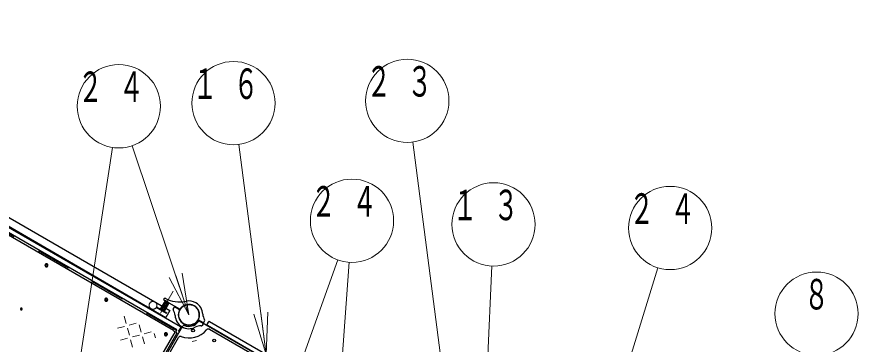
# Model space of a CAD drawing. Units: millimetres on the paper, scale 1:60. Extents: x -385 to 0, y -594 to 267.
# Drawn here: x -297.4 to -236.8, y 181.8 to 205.4 of the extents above; entities that cross this region are included whole.
import ezdxf
from ezdxf.enums import TextEntityAlignment as Align

# ---------------------------------------------------------------- set-up
doc = ezdxf.new("R2010")
doc.units = ezdxf.units.MM
for name, pattern in [('USER1', [4.5, 2.5, -2]), ('USER2', [6, 3, -1, 1, -1]), ('USER3', [8, 3, -1, 1, -1, 1, -1])]:
    doc.linetypes.add(name, pattern=pattern)
doc.layers.add('1_60', color=7, linetype='Continuous', lineweight=25)
doc.styles.add('ＭＳ ゴシック', font='')
doc.styles.get('ＭＳ ゴシック').set_extended_font_data('MS Gothic')

msp = doc.modelspace()

# ---------------------------------------------------------------- linework, layer by layer
at = {"layer": '1_60', "color": 131}
for p, q in [((-323.044, 205.378), (-286.388, 184.215)), ((-323.327, 204.887), (-286.672, 183.724)), ((-286.388, 184.215), (-286.672, 183.724))]:
    msp.add_line(p, q, dxfattribs=at)
at = {"layer": '1_60', "lineweight": 13}
for p, q in [((-295.017, 166.586), (-290.523, 195.97)), ((-285.017, 183.906), (-289.114, 196.091)), ((-279.446, 181.055), (-281.42, 196.187)), ((-264.192, 160.336), (-268.893, 196.351)), ((-284.192, 160.336), (-274.283, 187.861)), ((-274.192, 177.656), (-273.479, 187.691)), ((-263.597, 177.911), (-263.193, 187.425)), ((-285.499, 186.909), (-285.017, 183.906)), ((-254.171, 177.692), (-251.217, 187.293)), ((-285.017, 183.906), (-286.447, 186.59)), ((-285.017, 183.906), (-285.973, 186.75)), ((-289.538, 183.29), (-289.674, 183.802)), ((-279.446, 181.055), (-280.33, 183.965)), ((-279.446, 181.055), (-279.834, 184.03)), ((-279.339, 184.095), (-279.446, 181.055)), ((-289.322, 183.166), (-288.811, 183.304)), ((-288.459, 182.667), (-288.595, 183.179)), ((-290.174, 182.936), (-289.663, 183.074)), ((-289.311, 182.438), (-289.447, 182.949)), ((-288.243, 182.543), (-287.732, 182.681)), ((-287.435, 182.252), (-287.516, 182.556)), ((-289.947, 182.083), (-289.436, 182.221)), ((-289.084, 181.585), (-289.22, 182.096)), ((-289.095, 182.313), (-288.584, 182.451)), ((-288.232, 181.814), (-288.368, 182.326)), ((-284.473, 182.067), (-284.777, 181.985))]:
    msp.add_line(p, q, dxfattribs=at)
at = {"layer": '1_60', "color": 20}
for p, q in [((-285.626, 183.035), (-303.871, 193.569)), ((-285.716, 182.779), (-285.608, 182.967))]:
    msp.add_line(p, q, dxfattribs=at)
at = {"layer": '1_60', "color": 4}
for p, q in [((-285.884, 182.819), (-304.203, 193.395)), ((-286.14, 182.774), (-303.925, 193.042)), ((-279.617, 180.759), (-284.241, 183.429)), ((-294.372, 168.185), (-286.08, 182.547)), ((-290.082, 175.283), (-285.857, 182.601)), ((-289.996, 175.233), (-285.451, 183.105)), ((-285.947, 182.711), (-285.884, 182.819)), ((-285.857, 182.601), (-285.929, 182.642)), ((-275.836, 178.413), (-283.539, 182.86)), ((-293.972, 168.063), (-285.774, 182.261))]:
    msp.add_line(p, q, dxfattribs=at)
at = {"layer": '1_60', "color": 4, "linetype": 'USER1', "lineweight": 13}
msp.add_line((-285.911, 182.773), (-304.041, 193.24), dxfattribs=at)
at = {"layer": '1_60', "linetype": 'USER2', "lineweight": 13}
msp.add_line((-286.15, 185.61), (-287.06, 184.035), dxfattribs=at)
at = {"layer": '1_60', "color": 2}
for p, q in [((-286.827, 185.02), (-286.779, 185.093)), ((-285.681, 184.318), (-286.816, 184.973)), ((-286.092, 184.458), (-286.149, 184.351)), ((-285.706, 184.275), (-286.046, 184.471)), ((-284.353, 183.494), (-284.013, 183.297)), ((-284.328, 183.537), (-283.988, 183.341)), ((-284.002, 183.251), (-284.071, 183.14)), ((-283.942, 183.354), (-283.885, 183.461))]:
    msp.add_line(p, q, dxfattribs=at)
at = {"layer": '1_60', "color": 131, "linetype": 'USER1', "lineweight": 13}
for p, q in [((-287.373, 184.425), (-287.347, 184.471)), ((-286.644, 184.004), (-287.373, 184.425)), ((-286.618, 184.051), (-287.347, 184.471)), ((-286.644, 184.004), (-286.618, 184.051))]:
    msp.add_line(p, q, dxfattribs=at)
at = {"layer": '1_60'}
for p, q in [((-287.094, 184.326), (-287.077, 184.355)), ((-287.077, 184.355), (-286.774, 184.18)), ((-286.742, 184.913), (-287.06, 184.362)), ((-287.06, 184.362), (-287.045, 184.336)), ((-286.807, 184.198), (-287.045, 184.336)), ((-286.671, 184.872), (-286.989, 184.321)), ((-286.529, 184.79), (-286.848, 184.239)), ((-286.458, 184.75), (-286.777, 184.198)), ((-286.742, 184.913), (-286.712, 184.913)), ((-286.473, 184.776), (-286.712, 184.913)), ((-286.458, 184.75), (-286.473, 184.776)), ((-287.094, 184.326), (-286.791, 184.151)), ((-286.777, 184.198), (-286.807, 184.198)), ((-286.774, 184.18), (-286.791, 184.151)), ((-285.655, 183.135), (-285.656, 183.133)), ((-283.638, 183.379), (-283.713, 183.249)), ((-275.527, 178.427), (-283.682, 183.135)), ((-275.369, 178.701), (-283.524, 183.41)), ((-285.366, 182.969), (-285.367, 182.966))]:
    msp.add_line(p, q, dxfattribs=at)
at = {"layer": '1_60', "linetype": 'USER1', "lineweight": 13}
for p, q in [((-286.665, 184.886), (-286.998, 184.309)), ((-286.52, 184.803), (-286.854, 184.225))]:
    msp.add_line(p, q, dxfattribs=at)
at = {"layer": '1_60'}
for points in [[(-295.229, 187.569), (-295.237, 187.573), (-295.246, 187.577), (-295.255, 187.58), (-295.264, 187.582), (-295.273, 187.583), (-295.283, 187.584), (-295.292, 187.583), (-295.301, 187.582), (-295.311, 187.58), (-295.32, 187.577), (-295.328, 187.573), (-295.337, 187.569), (-295.345, 187.564), (-295.352, 187.558), (-295.359, 187.552), (-295.366, 187.545), (-295.371, 187.537), (-295.376, 187.529), (-295.381, 187.521), (-295.384, 187.512), (-295.387, 187.503), (-295.389, 187.494), (-295.39, 187.485), (-295.391, 187.475), (-295.391, 187.466), (-295.389, 187.456), (-295.387, 187.447), (-295.384, 187.438), (-295.381, 187.429), (-295.377, 187.421), (-295.371, 187.413), (-295.366, 187.406), (-295.359, 187.399), (-295.352, 187.392), (-295.345, 187.387), (-295.337, 187.381), (-295.329, 187.377), (-295.32, 187.374), (-295.311, 187.371), (-295.302, 187.369), (-295.292, 187.367), (-295.283, 187.367), (-295.274, 187.367), (-295.264, 187.369), (-295.255, 187.371), (-295.246, 187.374), (-295.237, 187.377), (-295.229, 187.382), (-295.221, 187.387), (-295.213, 187.392), (-295.207, 187.399), (-295.2, 187.406), (-295.194, 187.413), (-295.189, 187.421), (-295.185, 187.43), (-295.181, 187.438), (-295.178, 187.447), (-295.176, 187.457), (-295.175, 187.466), (-295.175, 187.475), (-295.175, 187.485), (-295.176, 187.494), (-295.178, 187.503), (-295.181, 187.512), (-295.185, 187.521), (-295.189, 187.53), (-295.194, 187.537), (-295.2, 187.545), (-295.206, 187.552), (-295.213, 187.558), (-295.221, 187.564)], [(-295.25, 187.533), (-295.255, 187.536), (-295.26, 187.538), (-295.266, 187.54), (-295.271, 187.541), (-295.277, 187.542), (-295.283, 187.542), (-295.289, 187.542), (-295.294, 187.541), (-295.3, 187.54), (-295.305, 187.538), (-295.311, 187.536), (-295.316, 187.533), (-295.321, 187.53), (-295.326, 187.526), (-295.33, 187.522), (-295.334, 187.518), (-295.337, 187.513), (-295.34, 187.509), (-295.343, 187.503), (-295.345, 187.498), (-295.347, 187.492), (-295.348, 187.487), (-295.349, 187.481), (-295.349, 187.475), (-295.349, 187.469), (-295.348, 187.464), (-295.347, 187.458), (-295.345, 187.452), (-295.343, 187.447), (-295.34, 187.442), (-295.337, 187.437), (-295.334, 187.432), (-295.33, 187.428), (-295.326, 187.424), (-295.321, 187.421), (-295.316, 187.418), (-295.311, 187.415), (-295.306, 187.413), (-295.3, 187.411), (-295.294, 187.41), (-295.289, 187.409), (-295.283, 187.409), (-295.277, 187.409), (-295.271, 187.41), (-295.266, 187.411), (-295.26, 187.413), (-295.255, 187.415), (-295.25, 187.418), (-295.245, 187.421), (-295.24, 187.424), (-295.236, 187.428), (-295.232, 187.433), (-295.228, 187.437), (-295.225, 187.442), (-295.223, 187.447), (-295.22, 187.453), (-295.219, 187.458), (-295.217, 187.464), (-295.217, 187.47), (-295.216, 187.475), (-295.217, 187.481), (-295.217, 187.487), (-295.219, 187.493), (-295.22, 187.498), (-295.223, 187.504), (-295.225, 187.509), (-295.228, 187.514), (-295.232, 187.518), (-295.236, 187.522), (-295.24, 187.526), (-295.245, 187.53)], [(-290.926, 185.085), (-290.935, 185.09), (-290.943, 185.093), (-290.952, 185.096), (-290.962, 185.098), (-290.971, 185.099), (-290.98, 185.1), (-290.99, 185.099), (-290.999, 185.098), (-291.008, 185.096), (-291.017, 185.093), (-291.026, 185.089), (-291.034, 185.085), (-291.042, 185.08), (-291.05, 185.074), (-291.057, 185.068), (-291.063, 185.061), (-291.069, 185.053), (-291.074, 185.045), (-291.078, 185.037), (-291.082, 185.028), (-291.085, 185.019), (-291.087, 185.01), (-291.088, 185.001), (-291.089, 184.991), (-291.088, 184.982), (-291.087, 184.972), (-291.085, 184.963), (-291.082, 184.954), (-291.079, 184.945), (-291.074, 184.937), (-291.069, 184.929), (-291.063, 184.922), (-291.057, 184.915), (-291.05, 184.908), (-291.043, 184.903), (-291.035, 184.898), (-291.026, 184.893), (-291.018, 184.89), (-291.009, 184.887), (-290.999, 184.885), (-290.99, 184.884), (-290.981, 184.883), (-290.971, 184.884), (-290.962, 184.885), (-290.953, 184.887), (-290.944, 184.89), (-290.935, 184.893), (-290.927, 184.898), (-290.919, 184.903), (-290.911, 184.909), (-290.904, 184.915), (-290.898, 184.922), (-290.892, 184.929), (-290.887, 184.937), (-290.883, 184.946), (-290.879, 184.954), (-290.876, 184.963), (-290.874, 184.973), (-290.873, 184.982), (-290.872, 184.992), (-290.873, 185.001), (-290.874, 185.01), (-290.876, 185.02), (-290.879, 185.029), (-290.883, 185.037), (-290.887, 185.046), (-290.892, 185.054), (-290.898, 185.061), (-290.904, 185.068), (-290.911, 185.074), (-290.918, 185.08)], [(-290.947, 185.049), (-290.952, 185.052), (-290.958, 185.054), (-290.963, 185.056), (-290.969, 185.057), (-290.975, 185.058), (-290.98, 185.058), (-290.986, 185.058), (-290.992, 185.057), (-290.998, 185.056), (-291.003, 185.054), (-291.009, 185.052), (-291.014, 185.049), (-291.019, 185.046), (-291.023, 185.042), (-291.028, 185.038), (-291.031, 185.034), (-291.035, 185.029), (-291.038, 185.025), (-291.041, 185.019), (-291.043, 185.014), (-291.045, 185.009), (-291.046, 185.003), (-291.047, 184.997), (-291.047, 184.991), (-291.047, 184.985), (-291.046, 184.98), (-291.045, 184.974), (-291.043, 184.968), (-291.041, 184.963), (-291.038, 184.958), (-291.035, 184.953), (-291.032, 184.948), (-291.028, 184.944), (-291.023, 184.94), (-291.019, 184.937), (-291.014, 184.934), (-291.009, 184.931), (-291.003, 184.929), (-290.998, 184.927), (-290.992, 184.926), (-290.986, 184.925), (-290.981, 184.925), (-290.975, 184.925), (-290.969, 184.926), (-290.963, 184.927), (-290.958, 184.929), (-290.953, 184.931), (-290.947, 184.934), (-290.942, 184.937), (-290.938, 184.94), (-290.934, 184.944), (-290.93, 184.949), (-290.926, 184.953), (-290.923, 184.958), (-290.92, 184.963), (-290.918, 184.969), (-290.916, 184.974), (-290.915, 184.98), (-290.914, 184.986), (-290.914, 184.991), (-290.914, 184.997), (-290.915, 185.003), (-290.916, 185.009), (-290.918, 185.014), (-290.92, 185.02), (-290.923, 185.025), (-290.926, 185.03), (-290.93, 185.034), (-290.933, 185.039), (-290.938, 185.042), (-290.942, 185.046)], [(-297.068, 184.383), (-297.073, 184.385), (-297.078, 184.387), (-297.083, 184.389), (-297.089, 184.39), (-297.094, 184.391), (-297.099, 184.391), (-297.105, 184.391), (-297.11, 184.39), (-297.116, 184.389), (-297.121, 184.387), (-297.126, 184.385), (-297.131, 184.383), (-297.135, 184.38), (-297.14, 184.376), (-297.144, 184.373), (-297.147, 184.369), (-297.151, 184.364), (-297.153, 184.36), (-297.156, 184.355), (-297.158, 184.35), (-297.16, 184.345), (-297.161, 184.339), (-297.162, 184.334), (-297.162, 184.329), (-297.162, 184.323), (-297.161, 184.318), (-297.16, 184.312), (-297.158, 184.307), (-297.156, 184.302), (-297.154, 184.297), (-297.151, 184.293), (-297.147, 184.288), (-297.144, 184.284), (-297.14, 184.281), (-297.135, 184.277), (-297.131, 184.275), (-297.126, 184.272), (-297.121, 184.27), (-297.116, 184.268), (-297.11, 184.267), (-297.105, 184.266), (-297.1, 184.266), (-297.094, 184.266), (-297.089, 184.267), (-297.083, 184.268), (-297.078, 184.27), (-297.073, 184.272), (-297.068, 184.275), (-297.064, 184.278), (-297.06, 184.281), (-297.056, 184.285), (-297.052, 184.289), (-297.049, 184.293), (-297.046, 184.298), (-297.043, 184.302), (-297.041, 184.307), (-297.039, 184.313), (-297.038, 184.318), (-297.037, 184.323), (-297.037, 184.329), (-297.037, 184.334), (-297.038, 184.34), (-297.039, 184.345), (-297.041, 184.35), (-297.043, 184.355), (-297.045, 184.36), (-297.048, 184.365), (-297.052, 184.369), (-297.055, 184.373), (-297.059, 184.377), (-297.064, 184.38)], [(-286.624, 182.601), (-286.632, 182.606), (-286.641, 182.609), (-286.65, 182.612), (-286.659, 182.614), (-286.669, 182.615), (-286.678, 182.616), (-286.688, 182.615), (-286.697, 182.614), (-286.706, 182.612), (-286.715, 182.609), (-286.724, 182.605), (-286.732, 182.601), (-286.74, 182.596), (-286.748, 182.59), (-286.755, 182.584), (-286.761, 182.577), (-286.767, 182.569), (-286.772, 182.561), (-286.776, 182.553), (-286.78, 182.544), (-286.783, 182.535), (-286.785, 182.526), (-286.786, 182.517), (-286.786, 182.507), (-286.786, 182.498), (-286.785, 182.488), (-286.783, 182.479), (-286.78, 182.47), (-286.776, 182.462), (-286.772, 182.453), (-286.767, 182.445), (-286.761, 182.438), (-286.755, 182.431), (-286.748, 182.424), (-286.74, 182.419), (-286.732, 182.414), (-286.724, 182.409), (-286.715, 182.406), (-286.706, 182.403), (-286.697, 182.401), (-286.688, 182.4), (-286.678, 182.399), (-286.669, 182.4), (-286.66, 182.401), (-286.65, 182.403), (-286.641, 182.406), (-286.633, 182.409), (-286.624, 182.414), (-286.616, 182.419), (-286.609, 182.425), (-286.602, 182.431), (-286.596, 182.438), (-286.59, 182.445), (-286.585, 182.453), (-286.58, 182.462), (-286.577, 182.471), (-286.574, 182.48), (-286.572, 182.489), (-286.571, 182.498), (-286.57, 182.508), (-286.571, 182.517), (-286.572, 182.526), (-286.574, 182.536), (-286.577, 182.545), (-286.58, 182.553), (-286.585, 182.562), (-286.59, 182.57), (-286.595, 182.577), (-286.602, 182.584), (-286.609, 182.59), (-286.616, 182.596)], [(-286.645, 182.565), (-286.65, 182.568), (-286.655, 182.57), (-286.661, 182.572), (-286.667, 182.573), (-286.672, 182.574), (-286.678, 182.574), (-286.684, 182.574), (-286.69, 182.573), (-286.695, 182.572), (-286.701, 182.57), (-286.706, 182.568), (-286.711, 182.565), (-286.716, 182.562), (-286.721, 182.558), (-286.725, 182.554), (-286.729, 182.55), (-286.733, 182.546), (-286.736, 182.541), (-286.739, 182.536), (-286.741, 182.53), (-286.742, 182.525), (-286.744, 182.519), (-286.745, 182.513), (-286.745, 182.507), (-286.745, 182.502), (-286.744, 182.496), (-286.743, 182.49), (-286.741, 182.485), (-286.739, 182.479), (-286.736, 182.474), (-286.733, 182.469), (-286.729, 182.465), (-286.725, 182.46), (-286.721, 182.456), (-286.716, 182.453), (-286.712, 182.45), (-286.706, 182.447), (-286.701, 182.445), (-286.696, 182.443), (-286.69, 182.442), (-286.684, 182.441), (-286.678, 182.441), (-286.673, 182.441), (-286.667, 182.442), (-286.661, 182.443), (-286.656, 182.445), (-286.65, 182.447), (-286.645, 182.45), (-286.64, 182.453), (-286.636, 182.456), (-286.631, 182.46), (-286.627, 182.465), (-286.624, 182.469), (-286.621, 182.474), (-286.618, 182.479), (-286.616, 182.485), (-286.614, 182.49), (-286.613, 182.496), (-286.612, 182.502), (-286.612, 182.508), (-286.612, 182.513), (-286.613, 182.519), (-286.614, 182.525), (-286.616, 182.53), (-286.618, 182.536), (-286.621, 182.541), (-286.624, 182.546), (-286.627, 182.55), (-286.631, 182.555), (-286.635, 182.559), (-286.64, 182.562)]]:
    msp.add_lwpolyline(points, close=True, dxfattribs=at)
at = {"layer": '1_60', "color": 4}
for points in [[(-286.14, 182.774), (-286.119, 182.76), (-286.1, 182.742), (-286.084, 182.721), (-286.072, 182.698), (-286.063, 182.673), (-286.058, 182.648), (-286.058, 182.621), (-286.061, 182.596), (-286.069, 182.57), (-286.08, 182.547)], [(-285.947, 182.711), (-285.95, 182.705), (-285.952, 182.699), (-285.953, 182.693), (-285.954, 182.687), (-285.953, 182.681), (-285.952, 182.675), (-285.951, 182.669), (-285.948, 182.663), (-285.945, 182.658), (-285.941, 182.653), (-285.937, 182.648), (-285.932, 182.645), (-285.931, 182.644), (-285.929, 182.642)]]:
    msp.add_lwpolyline(points, dxfattribs=at)
at = {"layer": '1_60', "lineweight": 13}
for centre in [(-290.07, 198.935), (-281.809, 199.161), (-269.282, 199.326), (-273.267, 190.683), (-263.065, 190.422), (-250.335, 190.16), (-239.786, 183.991)]:
    msp.add_circle(centre, 3, dxfattribs=at)
at = {"layer": '1_60', "color": 131, "linetype": 'USER1', "lineweight": 13}
msp.add_circle((-287.605, 184.59), 0.283, dxfattribs=at)
at = {"layer": '1_60'}
for centre, radius in [((-285.017, 183.906), 0.743), ((-284.715, 182.779), 0.108), ((-283.198, 182.057), 0.0917)]:
    msp.add_circle(centre, radius, dxfattribs=at)
at = {"layer": '1_60', "color": 150, "linetype": 'USER3', "lineweight": 13}
msp.add_circle((-285.017, 183.906), 0.743, dxfattribs=at)
at = {"layer": '1_60', "color": 2}
for centre, radius, start, end in [((-286.799, 185.002), 0.0333, 147, 240), ((-286.751, 185.075), 0.0333, 61.08415, 147), ((-285.687, 187.001), 2.167, 241.08415, 282.21724), ((-286.076, 184.312), 0.0833, 152, 212.54116), ((-286.063, 184.442), 0.0333, 60, 152), ((-285.017, 183.906), 0.75, 60, 145.72934), ((-285.017, 183.906), 1, 60, 102.21724), ((-285.017, 183.906), 0.75, 334.27066, 60), ((-285.017, 183.906), 1, 2.72719, 60), ((-286.849, 183.819), 0.833, 2.72719, 32.54116), ((-285.017, 183.906), 1, 182.72719, 240), ((-285.017, 183.906), 0.75, 154.27066, 240), ((-285.723, 184.246), 0.0333, 334.27066, 60), ((-285.665, 184.347), 0.0333, 240, 325.72934), ((-283.186, 183.993), 0.833, 182.72719, 212.54116), ((-285.017, 183.906), 0.75, 240, 325.72934), ((-284.37, 183.465), 0.0333, 60, 145.72934), ((-284.312, 183.566), 0.0333, 154.27066, 240), ((-284.137, 183.192), 0.0833, 267.45884, 328), ((-284.03, 183.269), 0.0333, 328, 60), ((-283.972, 183.37), 0.0333, 240, 332), ((-283.959, 183.5), 0.0833, 332, 32.54116), ((-283.959, 183.5), 0.0833, 332, 32.54116), ((-285.017, 183.906), 1, 240, 297.27281), ((-284.177, 182.276), 0.833, 87.45884, 117.27281)]:
    msp.add_arc(centre, radius, start, end, dxfattribs=at)
at = {"layer": '1_60'}
for centre, radius, start, end in [((-286.995, 184.393), 0.0724, 205.61587, 274.38414), ((-286.736, 184.841), 0.0724, 25.61586, 94.38414), ((-286.729, 184.608), 0.271, 42.41211, 77.58789), ((-286.524, 184.718), 0.0724, 25.61586, 94.38414), ((-286.789, 184.504), 0.271, 222.41211, 257.58789), ((-286.782, 184.27), 0.0724, 205.61587, 274.38414), ((-285.642, 183.125), 0.0167, 150, 231.37307), ((-285.017, 183.906), 0.833, 246.78718, 323.21282), ((-283.641, 183.207), 0.0833, 150, 240), ((-283.566, 183.337), 0.0833, 60, 150), ((-285.017, 183.906), 1.017, 231.37307, 240), ((-285.017, 183.906), 1.667, 250.47568, 319.52432), ((-285.017, 183.906), 1.017, 240, 248.62693), ((-285.382, 182.975), 0.0167, 248.62693, 330), ((-285.63, 182.178), 0.167, 70.47568, 150)]:
    msp.add_arc(centre, radius, start, end, dxfattribs=at)
at = {"layer": '1_60', "color": 4}
for centre, radius, start, end in [((-285.379, 183.064), 0.0833, 66.78718, 150), ((-284.283, 183.357), 0.0833, 60, 143.21282), ((-283.623, 182.716), 0.167, 60, 139.52432)]:
    msp.add_arc(centre, radius, start, end, dxfattribs=at)
at = {"layer": '1_60', "color": 20}
for centre, start, end in [((-285.759, 182.804), 240, 330), ((-285.651, 182.992), 330, 60)]:
    msp.add_arc(centre, 0.05, start, end, dxfattribs=at)

# ---------------------------------------------------------------- texts
at = {"layer": '1_60', "style": 'ＭＳ ゴシック', "width": 0.6}
msp.add_text('８', height=2.199, dxfattribs=at).set_placement((-239.786, 186.491), align=Align.TOP_CENTER)
at = {"layer": '1_60', "char_height": 2.199, "attachment_point": 2, "style": 'ＭＳ ゴシック'}
for s, insert in [('\\T1.64;\\W0.6;２４', (-290.07, 201.435)), ('\\T1.64;\\W0.6;１６', (-281.809, 201.661)), ('\\T1.64;\\W0.6;２３', (-269.282, 201.826)), ('\\T1.64;\\W0.6;２４', (-273.267, 193.183)), ('\\T1.64;\\W0.6;１３', (-263.065, 192.922)), ('\\T1.64;\\W0.6;２４', (-250.335, 192.66))]:
    msp.add_mtext(s, dxfattribs=dict(at, insert=insert))

doc.saveas('drawing.dxf')
